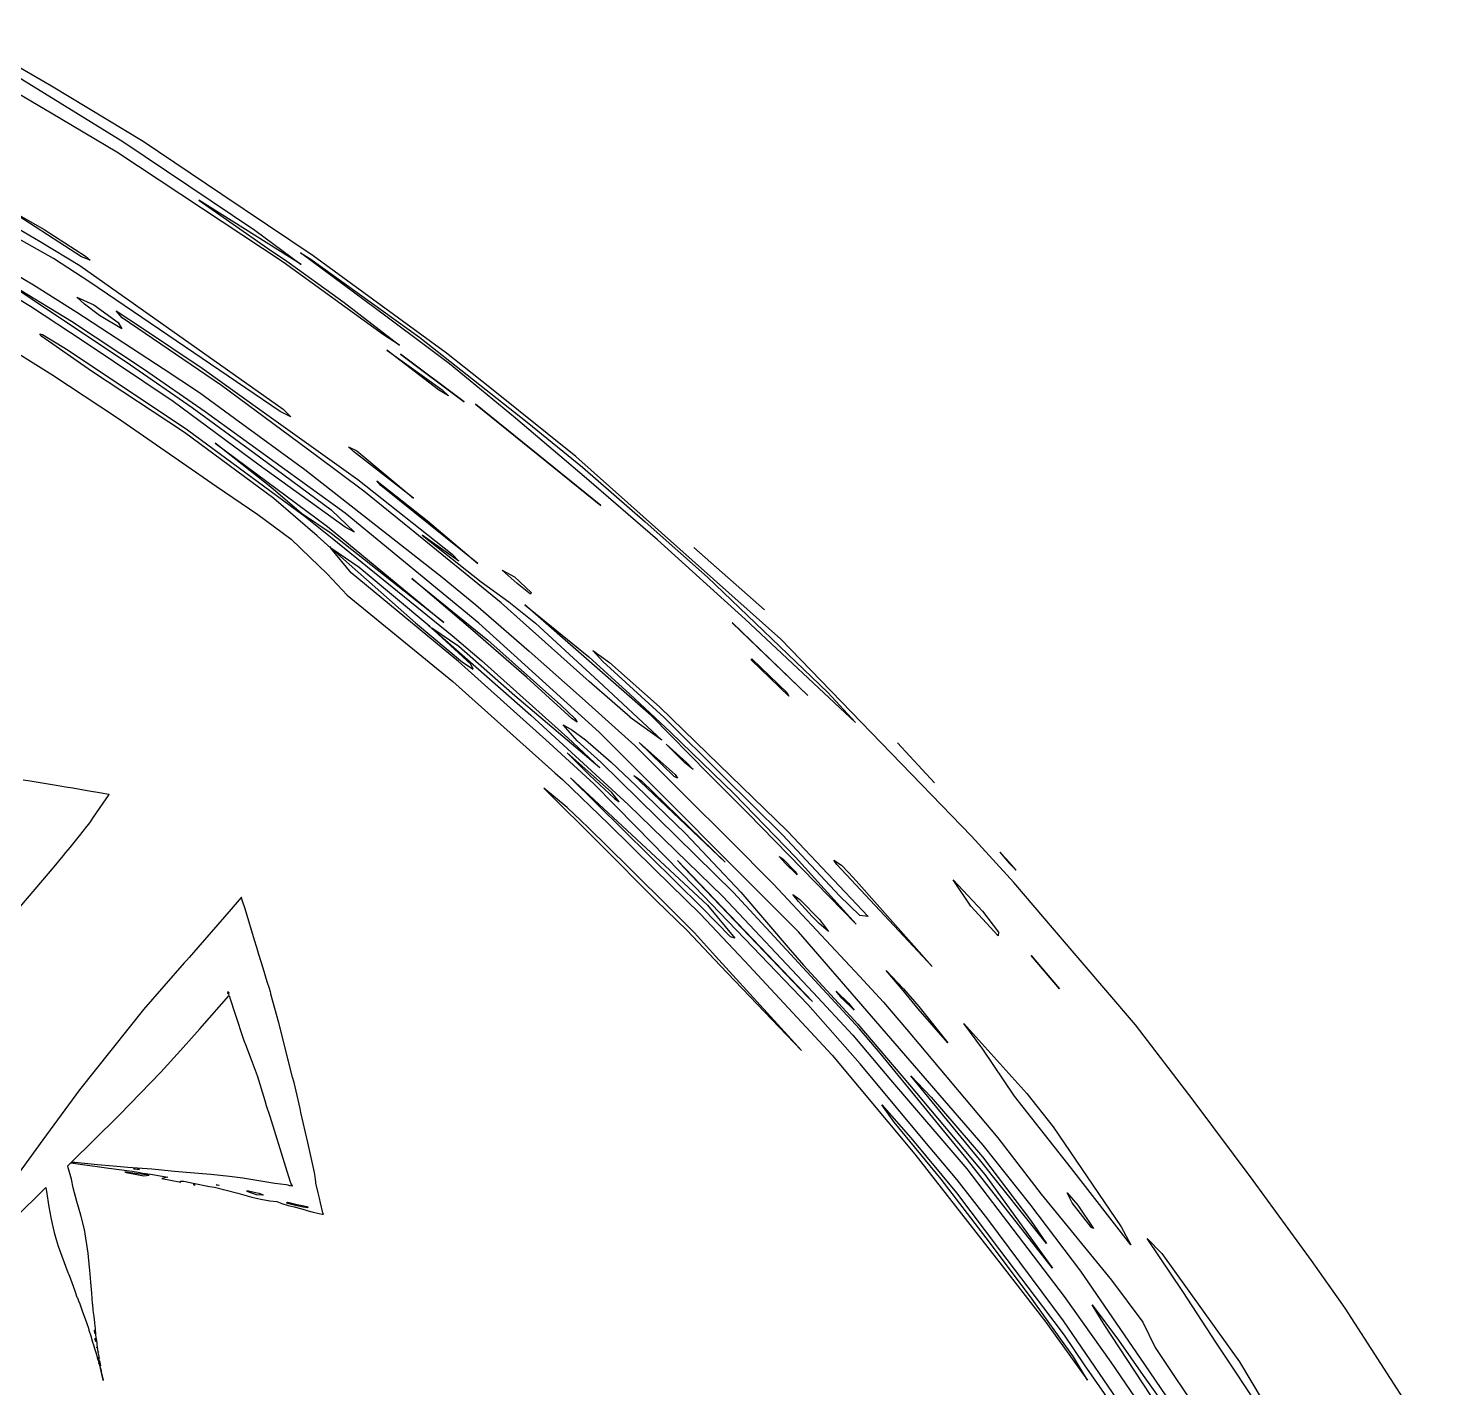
# Model space of a CAD drawing. Extents: x 0 to 153, y 0 to 357.
# Drawn here: x 115.11 to 142.19, y 321.98 to 347.95 of the extents above; entities that cross this region are included whole.
import ezdxf

# ---------------------------------------------------------------- set-up
doc = ezdxf.new("R2010")
doc.units = 0

msp = doc.modelspace()

# ---------------------------------------------------------------- linework, layer by layer
at = {"layer": 'Layer 1'}
for p, q in [((115.5585, 346.84377), (113.63907, 347.94987)), ((114.345969, 347.375406), (116.919129, 345.789636)), ((115.550322, 346.331151), (114.294672, 347.070767)), ((117.30806, 345.78688), (115.5585, 346.84377)), ((116.806102, 345.58753), (115.550322, 346.331151)), ((116.919129, 345.789636), (119.440329, 344.094206)), ((118.81199, 344.7787), (117.30806, 345.78688)), ((118.025802, 344.778549), (116.806102, 345.58753)), ((119.979552, 343.481619), (118.025802, 344.778549)), ((120.328507, 343.440233), (118.372177, 344.670303)), ((118.372177, 344.670303), (119.683717, 343.752071)), ((120.55653, 343.60249), (118.81199, 344.7787)), ((116.130801, 343.586336), (114.598791, 344.578033)), ((114.598791, 344.578033), (115.414929, 344.104538)), ((114.585605, 344.323014), (115.342807, 343.880518)), ((115.414929, 344.104538), (116.20366, 343.598232)), ((119.440329, 344.094206), (120.328507, 343.440233)), ((115.59229, 343.552742), (114.881091, 343.955247)), ((115.342807, 343.880518), (116.10142, 343.422556)), ((114.363487, 343.550758), (115.211643, 343.053215)), ((115.593, 343.553), (115.59229, 343.552742)), ((116.287834, 343.098543), (115.593, 343.553)), ((116.2932, 343.5184), (116.130801, 343.586336)), ((116.20366, 343.598232), (116.293, 343.519)), ((119.683717, 343.752071), (120.054035, 343.504469)), ((121.940576, 342.454697), (120.312916, 343.661397)), ((120.312916, 343.661397), (120.491, 343.556)), ((120.49017, 343.55623), (122.594853, 342.044001)), ((120.491, 343.556), (120.49017, 343.55623)), ((122.254, 342.362), (120.55653, 343.60249)), ((115.154681, 342.634761), (114.105051, 343.26903)), ((116.10142, 343.422556), (119.98457, 340.677566)), ((116.293, 343.519), (116.2932, 343.5184)), ((121.896402, 342.097039), (119.979552, 343.481619)), ((120.054035, 343.504469), (120.416552, 343.240518)), ((115.936833, 342.348387), (114.687703, 343.11521)), ((114.687703, 343.11521), (115.185689, 342.775858)), ((115.211643, 343.053215), (116.03999, 342.525076)), ((119.921414, 340.632084), (116.287834, 343.098543)), ((120.416552, 343.240518), (121.145111, 342.713567)), ((113.007785, 342.924556), (115.566495, 341.339936)), ((115.185689, 342.775858), (117.064069, 341.519808)), ((116.18545, 342.679745), (116.04218, 342.817187)), ((116.04218, 342.817187), (116.364195, 342.667542)), ((121.145111, 342.713567), (122.205531, 341.899975)), ((116.179351, 341.958639), (115.154681, 342.634761)), ((116.03999, 342.525076), (117.68963, 341.454246)), ((116.472331, 342.46695), (116.18545, 342.679745)), ((116.364195, 342.667542), (116.827321, 342.329581)), ((116.90119, 342.208562), (116.472331, 342.46695)), ((116.908662, 342.422474), (116.791373, 342.551433)), ((116.791373, 342.551433), (117.29499, 342.222258)), ((122.754002, 341.84573), (121.940576, 342.454697)), ((117.312753, 341.436364), (115.936833, 342.348387)), ((116.827321, 342.329581), (116.902, 342.208)), ((116.902, 342.208), (116.90119, 342.208562)), ((118.806512, 341.126774), (116.908662, 342.422474)), ((117.29499, 342.222258), (118.43667, 341.45832)), ((123.103668, 341.742189), (122.254, 342.362)), ((115.374169, 342.065107), (115.333263, 342.117171)), ((115.333263, 342.117171), (115.388015, 342.104282)), ((116.320959, 341.400652), (115.374169, 342.065107)), ((115.388015, 342.104282), (115.875621, 341.802073)), ((117.883871, 340.821059), (116.179351, 341.958639)), ((122.205531, 341.899975), (121.896402, 342.097039)), ((122.594853, 342.044001), (124.63991, 340.42528)), ((115.875621, 341.802073), (118.151741, 340.279763)), ((122.950273, 341.045875), (121.964884, 341.802721)), ((121.964884, 341.802721), (123.017, 341.047)), ((122.221, 341.728), (122.220831, 341.727559)), ((122.220831, 341.727559), (123.437271, 340.817368)), ((123.437271, 340.817368), (122.221, 341.728)), ((123.15973, 341.540806), (122.754002, 341.84573)), ((123.929709, 341.091504), (123.103668, 341.742189)), ((118.095759, 340.226812), (116.320959, 341.400652)), ((117.064069, 341.519808), (118.246859, 340.709266)), ((118.494863, 340.627078), (117.312753, 341.436364)), ((117.68963, 341.454246), (118.383594, 340.99581)), ((118.43667, 341.45832), (119.53406, 340.671894)), ((123.552501, 341.218652), (123.15973, 341.540806)), ((115.566495, 341.339936), (116.820385, 340.506817)), ((120.617062, 339.785654), (118.806512, 341.126774)), ((124.418022, 340.502133), (123.552501, 341.218652)), ((125.572359, 339.772834), (123.929709, 341.091504)), ((119.524691, 339.606689), (117.883871, 340.821059)), ((118.383594, 340.99581), (119.055375, 340.50559)), ((123.141775, 340.928346), (122.950273, 341.045875)), ((123.016821, 341.04706), (123.141775, 340.928346)), ((123.017, 341.047), (123.016821, 341.04706)), ((118.246859, 340.709266), (119.410729, 339.853512)), ((121.167473, 338.687298), (118.494863, 340.627078)), ((119.53406, 340.671894), (121.40722, 339.332634)), ((120.128517, 340.525615), (119.921414, 340.632084)), ((119.98457, 340.677566), (120.128517, 340.525615)), ((123.654, 340.769), (126.04645, 338.83387)), ((126.04645, 338.83387), (123.654, 340.769)), ((123.654, 340.769), (123.654, 340.769)), ((116.820385, 340.506817), (118.058805, 339.651504)), ((118.151741, 340.279763), (120.358111, 338.655563)), ((119.055375, 340.50559), (120.398325, 339.524138)), ((125.774402, 339.353093), (124.418022, 340.502133)), ((124.63991, 340.42528), (125.69659, 339.567695)), ((119.805499, 338.965842), (118.095759, 340.226812)), ((119.746425, 339.186049), (118.685465, 340.027556)), ((118.685465, 340.027556), (120.827, 338.432)), ((119.410729, 339.853512), (120.900069, 338.751952)), ((121.519608, 339.111395), (120.617062, 339.785654)), ((121.323151, 339.868338), (121.232182, 339.953809)), ((121.232182, 339.953809), (121.388883, 339.880073)), ((122.468771, 338.975069), (121.323151, 339.868338)), ((121.388883, 339.880073), (122.469, 338.975)), ((129.484684, 336.283107), (125.572359, 339.772834)), ((118.058805, 339.651504), (118.701012, 339.204224)), ((121.166261, 338.423999), (119.524691, 339.606689)), ((120.398325, 339.524138), (123.015655, 337.467038)), ((125.69659, 339.567695), (126.89899, 338.525695)), ((118.701012, 339.204224), (119.497138, 338.662112)), ((121.40722, 339.332634), (123.21132, 337.906824)), ((121.84916, 339.216003), (121.772302, 339.308803)), ((121.772302, 339.308803), (122.737, 338.543)), ((123.70312, 337.727563), (121.84916, 339.216003)), ((127.133432, 338.177523), (125.774402, 339.353093)), ((120.330085, 338.684874), (119.746425, 339.186049)), ((120.632017, 338.254925), (119.805499, 338.965842)), ((122.393475, 338.399592), (121.519608, 339.111395)), ((122.469, 338.975), (122.468771, 338.975069)), ((119.497138, 338.662112), (120.132829, 338.18939)), ((120.90181, 338.29823), (120.330085, 338.684874)), ((120.358111, 338.655563), (120.344747, 338.669437)), ((120.344747, 338.669437), (120.916608, 338.209745)), ((120.900069, 338.751952), (121.345009, 338.324685)), ((123.718793, 336.586438), (121.167473, 338.687298)), ((120.827, 338.432), (120.82706, 338.43187)), ((120.82706, 338.43187), (123.04964, 336.59809)), ((121.345009, 338.324685), (121.166261, 338.423999)), ((124.143105, 336.977642), (122.393475, 338.399592)), ((122.737, 338.543), (122.737469, 338.54275)), ((122.737469, 338.54275), (123.70312, 337.727563)), ((126.89899, 338.525695), (128.08416, 337.462975)), ((120.132829, 338.18939), (120.499687, 337.842508)), ((120.893659, 338.018347), (120.632017, 338.254925)), ((123.04964, 336.59809), (120.90181, 338.29823)), ((120.916608, 338.209745), (123.208858, 336.352085)), ((123.339395, 337.773051), (122.635251, 338.269646)), ((122.635251, 338.269646), (123.765601, 337.378719)), ((128.805732, 336.661423), (127.133432, 338.177523)), ((120.499687, 337.842508), (120.824352, 337.528395)), ((120.913872, 338.00445), (120.868084, 338.049798)), ((120.868084, 338.049798), (120.898, 338.015)), ((121.278562, 337.550855), (120.893659, 338.018347)), ((120.898, 338.015), (120.913872, 338.00445)), ((120.914, 338.004), (122.50625, 336.59562)), ((121.432809, 337.648502), (120.914, 338.004)), ((120.914, 338.004), (120.914, 338.004)), ((123.21132, 337.906824), (123.339395, 337.773051)), ((127.828, 338.03), (129.17258, 336.83883)), ((129.17258, 336.83883), (127.828, 338.03)), ((127.828, 338.03), (127.828, 338.03)), ((122.781529, 336.521982), (121.432809, 337.648502)), ((124.450871, 337.34778), (124.161551, 337.600129)), ((124.161551, 337.600129), (124.400266, 337.474822)), ((120.824352, 337.528395), (121.205592, 337.122698)), ((123.328982, 335.853185), (121.278562, 337.550855)), ((123.559092, 336.48352), (122.440682, 337.442248)), ((122.440682, 337.442248), (123.889, 336.264)), ((123.015655, 337.467038), (123.661523, 336.940527)), ((123.765601, 337.378719), (124.292758, 336.993486)), ((124.400266, 337.474822), (124.718011, 337.171459)), ((124.451, 337.348), (124.450871, 337.34778)), ((124.706001, 337.144057), (124.451, 337.348)), ((128.08416, 337.462975), (130.38265, 335.260535)), ((121.205592, 337.122698), (123.224122, 335.471528)), ((124.718011, 337.171459), (124.706001, 337.144057)), ((123.661523, 336.940527), (124.681853, 336.054178)), ((125.824565, 335.474492), (124.143105, 336.977642)), ((124.292758, 336.993486), (124.798342, 336.590165)), ((125.823891, 335.864153), (124.597351, 336.940303)), ((124.597351, 336.940303), (125.818671, 335.941584)), ((122.50625, 336.59562), (123.405759, 335.841723)), ((122.749, 336.551), (122.781492, 336.521897)), ((122.806116, 336.500448), (122.749, 336.551)), ((122.781492, 336.521897), (122.806116, 336.500448)), ((123.564224, 335.802172), (122.781529, 336.521982)), ((123.335649, 336.139999), (122.819414, 336.493832)), ((122.819414, 336.493832), (124.715104, 334.829032)), ((124.626432, 335.555724), (123.559092, 336.48352)), ((126.015863, 334.503158), (123.718793, 336.586438)), ((124.798342, 336.590165), (126.007862, 335.475515)), ((128.561, 336.596), (128.56044, 336.59563)), ((128.56044, 336.59563), (130.00243, 335.20628)), ((130.00243, 335.20628), (128.561, 336.596)), ((130.916112, 334.690543), (128.805732, 336.661423)), ((123.208858, 336.352085), (123.769862, 335.873095)), ((123.88844, 336.2641), (125.28485, 335.0227)), ((123.889, 336.264), (123.88844, 336.2641)), ((133.130059, 332.515384), (129.484684, 336.283107)), ((124.404069, 335.200366), (123.335649, 336.139999)), ((124.681853, 336.054178), (125.691393, 335.154841)), ((125.818671, 335.941584), (126.606113, 335.23168)), ((126.085799, 335.857175), (125.897893, 336.06723)), ((125.897893, 336.06723), (126.214958, 335.836147)), ((125.065052, 334.302145), (123.328982, 335.853185)), ((123.405759, 335.841723), (123.608318, 335.705336)), ((123.608318, 335.705336), (123.564224, 335.802172)), ((123.769862, 335.873095), (124.319879, 335.380874)), ((127.008511, 334.824263), (125.823891, 335.864153)), ((127.261739, 334.786105), (126.085799, 335.857175)), ((126.214958, 335.836147), (127.170703, 334.988871)), ((128.919156, 335.889793), (128.935096, 335.9077)), ((129.63815, 335.19437), (128.919156, 335.889793)), ((128.935096, 335.9077), (129.610134, 335.255081)), ((123.224122, 335.471528), (125.167762, 333.730678)), ((125.5043, 334.758512), (124.626432, 335.555724)), ((126.6116, 334.788532), (125.824565, 335.474492)), ((126.007862, 335.475515), (127.216842, 334.350925)), ((124.319879, 335.380874), (125.421, 334.396)), ((126.031119, 333.826346), (124.404069, 335.200366)), ((125.691393, 335.154841), (126.695983, 334.247497)), ((126.606113, 335.23168), (127.379988, 334.507868)), ((129.610134, 335.255081), (129.639, 335.194)), ((129.639, 335.194), (129.63815, 335.19437)), ((130.38265, 335.260535), (130.916112, 334.690543)), ((125.28485, 335.0227), (125.55348, 334.765669)), ((127.170703, 334.988871), (128.085813, 334.098046)), ((124.715104, 334.829032), (126.570764, 333.125192)), ((125.599347, 334.338213), (125.327189, 334.643817)), ((125.327189, 334.643817), (125.495625, 334.548031)), ((125.600083, 334.698037), (125.5043, 334.758512)), ((125.55348, 334.765669), (125.600083, 334.698037)), ((126.612, 334.788), (126.6116, 334.788532)), ((127.216842, 334.350925), (126.612, 334.788)), ((128.112341, 333.701233), (127.008511, 334.824263)), ((128.388699, 333.663175), (127.261739, 334.786105)), ((125.421, 334.396), (126.031119, 333.826346)), ((125.495625, 334.548031), (125.75414, 334.356191)), ((126.048286, 333.932316), (125.599347, 334.338213)), ((125.75414, 334.356191), (126.249, 333.929)), ((129.823975, 330.689643), (126.015863, 334.503158)), ((127.379988, 334.507868), (128.594728, 333.324398)), ((125.917007, 333.519995), (125.065052, 334.302145)), ((126.250431, 333.360471), (125.403426, 334.11108)), ((125.403426, 334.11108), (125.835, 333.683)), ((126.695983, 334.247497), (127.657629, 333.289785)), ((127.451493, 333.659642), (126.780934, 334.305781)), ((126.780934, 334.305781), (127.469948, 333.695493)), ((127.651871, 333.918775), (127.295458, 334.277629)), ((127.295458, 334.277629), (127.682328, 333.927798)), ((128.085813, 334.098046), (129.613953, 332.616166)), ((131.715, 334.3), (132.423617, 333.53725)), ((132.423617, 333.53725), (131.715, 334.3)), ((131.715, 334.3), (131.715, 334.3)), ((128.580336, 331.443886), (126.048286, 333.932316)), ((126.249, 333.929), (126.723717, 333.478574)), ((127.652, 333.919), (127.651871, 333.918775)), ((127.815627, 333.793311), (127.652, 333.919)), ((127.682328, 333.927798), (127.815627, 333.793311)), ((115.148489, 333.567247), (115.013494, 333.589057)), ((115.687378, 333.479501), (115.148489, 333.567247)), ((125.167762, 333.730678), (125.318494, 333.59894)), ((125.318494, 333.59894), (126.201042, 332.747222)), ((127.984903, 331.146462), (125.470493, 333.631612)), ((125.470493, 333.631612), (128.088, 331.2)), ((125.835, 333.683), (126.307208, 333.236878)), ((125.835, 333.683), (125.835, 333.683)), ((126.72636, 332.695921), (125.917007, 333.519995)), ((128.42172, 332.01985), (126.6805, 333.67831)), ((126.6805, 333.67831), (126.825, 333.576)), ((126.825, 333.576), (126.82432, 333.57595)), ((126.82432, 333.57595), (128.42172, 332.01985)), ((127.452, 333.659), (127.451493, 333.659642)), ((127.51472, 333.626097), (127.452, 333.659)), ((127.469948, 333.695493), (127.51472, 333.626097)), ((128.855079, 332.958665), (128.112341, 333.701233)), ((129.518379, 332.542355), (128.388699, 333.663175)), ((115.827462, 333.456537), (115.687378, 333.479501)), ((115.964151, 333.433135), (115.827462, 333.456537)), ((116.237192, 333.386023), (115.964151, 333.433135)), ((116.510383, 333.338503), (116.237192, 333.386023)), ((116.646868, 333.314556), (116.510383, 333.338503)), ((116.600933, 333.231118), (116.631131, 333.275178)), ((116.631131, 333.275178), (116.64619, 333.297191)), ((116.64619, 333.297191), (116.653788, 333.308215)), ((116.655416, 333.313064), (116.646868, 333.314556)), ((116.653788, 333.308215), (116.655619, 333.310995)), ((116.655619, 333.310995), (116.655416, 333.313064)), ((125.405911, 333.068294), (124.959887, 333.438408)), ((124.959887, 333.438408), (126.037, 332.363)), ((126.397906, 333.172229), (126.250431, 333.360471)), ((126.307208, 333.236878), (126.397906, 333.172229)), ((126.723717, 333.478574), (127.666844, 332.568179)), ((127.657629, 333.289785), (128.504363, 332.449159)), ((128.594728, 333.324398), (129.767148, 332.114138)), ((116.359574, 332.880034), (116.600933, 333.231118)), ((125.809604, 332.684783), (125.405911, 333.068294)), ((126.570764, 333.125192), (128.376704, 331.368742)), ((116.089778, 332.524333), (116.233387, 332.703998)), ((116.233387, 332.703998), (116.269068, 332.749006)), ((116.269068, 332.749006), (116.299266, 332.792627)), ((116.299266, 332.792627), (116.359574, 332.880034)), ((126.201042, 332.747222), (127.074237, 331.885598)), ((127.84342, 331.550381), (126.72636, 332.695921)), ((128.856, 332.959), (128.855079, 332.958665)), ((130.926268, 330.838238), (128.856, 332.959)), ((115.913877, 332.304781), (116.089778, 332.524333)), ((126.579071, 331.926644), (125.809604, 332.684783)), ((127.666844, 332.568179), (128.725094, 331.451559)), ((128.504363, 332.449159), (129.348514, 331.598968)), ((130.608439, 331.381235), (129.518379, 332.542355)), ((129.613953, 332.616166), (131.154103, 330.985556)), ((133.938871, 331.632461), (133.130059, 332.515384)), ((115.787419, 332.150081), (115.832597, 332.203808)), ((115.832597, 332.203808), (115.913877, 332.304781)), ((126.037, 332.363), (127.10277, 331.29502)), ((126.037, 332.363), (126.037, 332.363)), ((133.806847, 332.071458), (133.671039, 332.210351)), ((133.671039, 332.210351), (133.848362, 332.003482)), ((115.242897, 331.507369), (115.606094, 331.935652)), ((115.606094, 331.935652), (115.787419, 332.150081)), ((127.417934, 331.089009), (126.579071, 331.926644)), ((127.074237, 331.885598), (127.951358, 331.027539)), ((127.514, 332.052), (127.632251, 331.919279)), ((130.095109, 329.36037), (127.514, 332.052)), ((127.514, 332.052), (127.514, 332.052)), ((127.632251, 331.919279), (130.002851, 329.440239)), ((129.574418, 331.994636), (129.457552, 332.129955)), ((129.457552, 332.129955), (129.524, 332.085)), ((129.523271, 332.085365), (129.759815, 331.843904)), ((129.524, 332.085), (129.523271, 332.085365)), ((129.79726, 331.778815), (129.574418, 331.994636)), ((129.767148, 332.114138), (130.926268, 330.838238)), ((130.556409, 331.976193), (130.50085, 332.060716)), ((130.50085, 332.060716), (130.642898, 331.963631)), ((130.557, 331.976), (130.556409, 331.976193)), ((132.376249, 330.029178), (130.557, 331.976)), ((130.642898, 331.963631), (130.783524, 331.820327)), ((133.982, 331.866), (133.806847, 332.071458)), ((133.848362, 332.003482), (133.982, 331.866)), ((129.759815, 331.843904), (129.79726, 331.778815)), ((130.783524, 331.820327), (130.926929, 331.665898)), ((130.926929, 331.665898), (132.376249, 330.029178)), ((132.778189, 331.687275), (133.338789, 331.085874)), ((132.779, 331.687), (132.778189, 331.687275)), ((133.114036, 331.180405), (132.779, 331.687)), ((134.711934, 330.719724), (133.938871, 331.632461)), ((133.982, 331.866), (133.982, 331.866)), ((114.696885, 330.86574), (115.242897, 331.507369)), ((119.181948, 331.344444), (119.143145, 331.300079)), ((119.186153, 331.344478), (119.181948, 331.344444)), ((119.189275, 331.335218), (119.186153, 331.344478)), ((128.95485, 330.398631), (127.84342, 331.550381)), ((128.376704, 331.368742), (130.102184, 329.531092)), ((130.992456, 328.835176), (128.580336, 331.443886)), ((128.725094, 331.451559), (129.665034, 330.346199)), ((129.348514, 331.598968), (130.987034, 329.841878)), ((129.825141, 331.268215), (129.713279, 331.404023)), ((129.713279, 331.404023), (129.850439, 331.308409)), ((130.609, 331.381), (130.608439, 331.381235)), ((130.993263, 331.000819), (130.609, 331.381)), ((118.987121, 331.121229), (118.35, 330.391)), ((119.143145, 331.300079), (118.987121, 331.121229)), ((119.195582, 331.316699), (119.189275, 331.335218)), ((119.208065, 331.279694), (119.195582, 331.316699)), ((119.257736, 331.132219), (119.208065, 331.279694)), ((119.437229, 330.534515), (119.257736, 331.132219)), ((127.10277, 331.29502), (127.695659, 330.715429)), ((127.83906, 330.668662), (127.417934, 331.089009)), ((128.528477, 330.596107), (127.984903, 331.146462)), ((128.088, 331.2), (128.0872, 331.199238)), ((128.0872, 331.199238), (128.607166, 330.566835)), ((130.087667, 330.98154), (129.825141, 331.268215)), ((129.850439, 331.308409), (130.224897, 330.925812)), ((133.6353, 330.61543), (133.114036, 331.180405)), ((133.338789, 331.085874), (133.64311, 330.682987)), ((127.951358, 331.027539), (128.794564, 330.135797)), ((130.218319, 330.849565), (130.087667, 330.98154)), ((130.219, 330.849), (130.218319, 330.849565)), ((130.396522, 330.699442), (130.219, 330.849)), ((130.224897, 330.925812), (130.396522, 330.699442)), ((131.154103, 330.985556), (130.993263, 331.000819)), ((119.478405, 330.393652), (119.437229, 330.534515)), ((127.695659, 330.715429), (128.331353, 330.048939)), ((128.241463, 330.226369), (127.83906, 330.668662)), ((128.607166, 330.566835), (128.528477, 330.596107)), ((133.354523, 326.617808), (129.823975, 330.689643)), ((133.64311, 330.682987), (133.6353, 330.61543)), ((136.258734, 328.915244), (134.711934, 330.719724)), ((118.35, 330.391), (118.18882, 330.203399)), ((119.519514, 330.259574), (119.478405, 330.393652)), ((119.600308, 329.995454), (119.519514, 330.259574)), ((130.00189, 329.302161), (128.95485, 330.398631)), ((129.665034, 330.346199), (129.917789, 330.054506)), ((118.093917, 330.097134), (117.315021, 329.206952)), ((118.135567, 330.142075), (118.093917, 330.097134)), ((118.18882, 330.203399), (118.135567, 330.142075)), ((119.679065, 329.734895), (119.600308, 329.995454)), ((129.880253, 328.420939), (128.241463, 330.226369)), ((128.331353, 330.048939), (129.880253, 328.420939)), ((128.794564, 330.135797), (130.467944, 328.336347)), ((129.917789, 330.054506), (130.958339, 328.926186)), ((134.808659, 329.599545), (134.267, 330.238)), ((134.267, 330.238), (134.808659, 329.599545)), ((119.71773, 329.606041), (119.679065, 329.734895)), ((130.987034, 329.841878), (131.447575, 329.345283)), ((131.821555, 329.570103), (131.498179, 329.951783)), ((131.498179, 329.951783), (131.830984, 329.60253)), ((118.762276, 329.259373), (118.945774, 329.469563)), ((118.92364, 329.517971), (118.931, 329.549)), ((118.927027, 329.512544), (118.92364, 329.517971)), ((118.93415, 329.503592), (118.927027, 329.512544)), ((118.931, 329.549), (118.93124, 329.549233)), ((118.93124, 329.549233), (118.94006, 329.54038)), ((118.941273, 329.496537), (118.93415, 329.503592)), ((118.939518, 329.520506), (118.937542, 329.512059)), ((118.937542, 329.512059), (118.941273, 329.496537)), ((118.94162, 329.531631), (118.939518, 329.520506)), ((118.94006, 329.54038), (118.942298, 329.536683)), ((118.942298, 329.536683), (118.94162, 329.531631)), ((118.945774, 329.469563), (118.948896, 329.473125)), ((118.948896, 329.473125), (118.969721, 329.409224)), ((119.736859, 329.541977), (119.71773, 329.606041)), ((119.744388, 329.516266), (119.736859, 329.541977)), ((119.749138, 329.499051), (119.744388, 329.516266)), ((119.896952, 328.949816), (119.749138, 329.499051)), ((130.102184, 329.531092), (130.862019, 328.716007)), ((130.651036, 329.424513), (130.544805, 329.556421)), ((130.544805, 329.556421), (130.782, 329.329)), ((132.107079, 329.222273), (131.821555, 329.570103)), ((131.830984, 329.60253), (132.120374, 329.26545)), ((117.315021, 329.206952), (116.091051, 327.671002)), ((118.393045, 328.840891), (118.762276, 329.259373)), ((118.969721, 329.409224), (119.059332, 329.134622)), ((131.00369, 328.172521), (130.00189, 329.302161)), ((130.002851, 329.440239), (130.095109, 329.36037)), ((130.890022, 329.193904), (130.651036, 329.424513)), ((130.78135, 329.32934), (130.890022, 329.193904)), ((130.782, 329.329), (130.78135, 329.32934)), ((131.447575, 329.345283), (131.886272, 328.829522)), ((132.108, 329.222), (132.107079, 329.222273)), ((132.679885, 328.572776), (132.108, 329.222)), ((132.120374, 329.26545), (132.679885, 328.572776)), ((119.059332, 329.134622), (119.232585, 328.614114)), ((120.158259, 327.914366), (119.896952, 328.949816)), ((130.958339, 328.926186), (131.946982, 327.766726)), ((133.345165, 328.450137), (132.980613, 328.94144)), ((132.980613, 328.94144), (134.184433, 327.6014)), ((137.359784, 327.477764), (136.258734, 328.915244)), ((118.021167, 328.42482), (118.393045, 328.840891)), ((130.862019, 328.716007), (131.584677, 327.863713)), ((131.384482, 328.369956), (130.992456, 328.835176)), ((131.886272, 328.829522), (132.758101, 327.792752)), ((117.646167, 328.011492), (118.021167, 328.42482)), ((119.232585, 328.614114), (119.262839, 328.53746)), ((119.262839, 328.53746), (119.369276, 328.254922)), ((133.051962, 326.336296), (131.384482, 328.369956)), ((133.952368, 327.549375), (133.345165, 328.450137)), ((119.369276, 328.254922), (119.48263, 327.947523)), ((130.467944, 328.336347), (132.044394, 326.446427)), ((132.23559, 326.687991), (131.00369, 328.172521)), ((117.258676, 327.610378), (117.646167, 328.011492)), ((119.48263, 327.947523), (119.631598, 327.471414)), ((120.189191, 327.811053), (120.158259, 327.914366)), ((131.584677, 327.863713), (133.036647, 326.162003)), ((133.280302, 326.339282), (131.970252, 327.940492)), ((131.970252, 327.940492), (132.358, 327.535)), ((116.091051, 327.671002), (115.389489, 326.719126)), ((116.855254, 327.193014), (117.258676, 327.610378)), ((120.306821, 327.318697), (120.189191, 327.811053)), ((131.946982, 327.766726), (133.380972, 326.054436)), ((132.758101, 327.792752), (133.629933, 326.755232)), ((134.184433, 327.6014), (134.68805, 326.965469)), ((119.631598, 327.471414), (119.658866, 327.372577)), ((119.658866, 327.372577), (119.729349, 327.167373)), ((120.31842, 327.242279), (120.306821, 327.318697)), ((131.653307, 327.052127), (131.414728, 327.383506)), ((131.414728, 327.383506), (131.970036, 326.756903)), ((132.358, 327.535), (133.339929, 326.39142)), ((132.358, 327.535), (132.358, 327.535)), ((135.037068, 326.169175), (133.952368, 327.549375)), ((138.509474, 325.939174), (137.359784, 327.477764)), ((116.349128, 326.690077), (116.855254, 327.193014)), ((119.729349, 327.167373), (120.029388, 326.201587)), ((120.45477, 326.663975), (120.31842, 327.242279)), ((132.552207, 325.965857), (131.653307, 327.052127)), ((131.970036, 326.756903), (132.840973, 325.707443)), ((133.629933, 326.755232), (134.458754, 325.681962)), ((134.68805, 326.965469), (135.98833, 325.057579)), ((115.389489, 326.719126), (114.723947, 325.796689)), ((115.967282, 326.315077), (116.349128, 326.690077)), ((120.580268, 326.092693), (120.45477, 326.663975)), ((132.855276, 325.956514), (132.23559, 326.687991)), ((134.245416, 325.494648), (133.354523, 326.617808)), ((115.865856, 326.215751), (115.92779, 326.276262)), ((115.870809, 326.207341), (115.865856, 326.215751)), ((115.936067, 325.969236), (115.870809, 326.207341)), ((115.92779, 326.276262), (116.14853, 326.245599)), ((115.933839, 326.28245), (115.967282, 326.315077)), ((115.964635, 326.284518), (115.933839, 326.28245)), ((116.005473, 326.281634), (115.964635, 326.284518)), ((116.433384, 326.242357), (116.005473, 326.281634)), ((116.14853, 326.245599), (116.427608, 326.208391)), ((116.427608, 326.208391), (116.653163, 326.177696)), ((116.73607, 326.215902), (116.433384, 326.242357)), ((117.015825, 326.191109), (116.73607, 326.215902)), ((120.029388, 326.201587), (120.118186, 325.914849)), ((132.044394, 326.446427), (133.717304, 324.313397)), ((134.672912, 324.268346), (133.051962, 326.336296)), ((134.559692, 324.734722), (133.280302, 326.339282)), ((133.339929, 326.39142), (134.255855, 325.17993)), ((115.968289, 325.803007), (115.936067, 325.969236)), ((116.653163, 326.177696), (117.099867, 326.119765)), ((116.985, 326.103), (116.956103, 326.103169)), ((116.956103, 326.103169), (116.98568, 326.092727)), ((117.112601, 326.083738), (116.985, 326.103)), ((116.985, 326.103), (116.985, 326.103)), ((116.98568, 326.092727), (117.317669, 326.032656)), ((117.470736, 326.154679), (117.015825, 326.191109)), ((117.099867, 326.119765), (117.213492, 326.098033)), ((117.421527, 326.042122), (117.112601, 326.083738)), ((117.15604, 326.155393), (117.126057, 326.162753)), ((117.126057, 326.162753), (117.144847, 326.162513)), ((117.144847, 326.162513), (117.239886, 326.149286)), ((117.239886, 326.149286), (117.15604, 326.155393)), ((117.213492, 326.098033), (117.301745, 326.079819)), ((117.301745, 326.079819), (117.450578, 326.059332)), ((117.317669, 326.032656), (117.421527, 326.042122)), ((117.450578, 326.059332), (117.706048, 326.017648)), ((117.597657, 326.144573), (117.470736, 326.154679)), ((117.905561, 326.111468), (117.597657, 326.144573)), ((117.780194, 326.003537), (117.663244, 325.98044)), ((117.663244, 325.98044), (117.830461, 325.945978)), ((117.706048, 326.017648), (117.780194, 326.003537)), ((117.830461, 325.945978), (118.025355, 325.907141)), ((118.21123, 326.087522), (117.905561, 326.111468)), ((118.025355, 325.907141), (118.019182, 325.930848)), ((118.019182, 325.930848), (118.085728, 325.92603)), ((118.085728, 325.92603), (118.265021, 325.890146)), ((118.520088, 326.062932), (118.21123, 326.087522)), ((118.597625, 326.055639), (118.520088, 326.062932)), ((118.953764, 326.01921), (118.597625, 326.055639)), ((119.208354, 325.983054), (118.953764, 326.01921)), ((119.825122, 325.886354), (119.208354, 325.983054)), ((120.594097, 326.015528), (120.580268, 326.092693)), ((120.60122, 325.953527), (120.594097, 326.015528)), ((120.603052, 325.923239), (120.60122, 325.953527)), ((133.407904, 324.844627), (132.552207, 325.965857)), ((133.443957, 325.199733), (132.855276, 325.956514)), ((133.036647, 326.162003), (134.900647, 323.726173)), ((133.380972, 326.054436), (134.672912, 324.268346)), ((135.038, 326.169), (135.037068, 326.169175)), ((136.169996, 324.70958), (135.038, 326.169)), ((139.623004, 324.413264), (138.509474, 325.939174)), ((114.440793, 324.816795), (115.346068, 325.706923)), ((115.346068, 325.706923), (115.449449, 325.808303)), ((115.449449, 325.808303), (115.459626, 325.730663)), ((115.459626, 325.730663), (115.503447, 325.436119)), ((116.041948, 325.539694), (115.968289, 325.803007)), ((118.276351, 325.864867), (118.26224, 325.864529)), ((118.26224, 325.864529), (118.283, 325.859)), ((118.265021, 325.890146), (118.572386, 325.828585)), ((118.303961, 325.856627), (118.276351, 325.864867)), ((118.283, 325.859), (118.303961, 325.856627)), ((118.572386, 325.828585), (118.673529, 325.816102)), ((118.673529, 325.816102), (119.11684, 325.697763)), ((118.704467, 325.856675), (118.708265, 325.860609)), ((118.75392, 325.84772), (118.704467, 325.856675)), ((118.708265, 325.860609), (118.758396, 325.851078)), ((118.754, 325.848), (118.75392, 325.84772)), ((118.758396, 325.851078), (118.754, 325.848)), ((119.11684, 325.697763), (119.383368, 325.624837)), ((119.285745, 325.740575), (119.318643, 325.743592)), ((119.293082, 325.731925), (119.285745, 325.740575)), ((119.472982, 325.66497), (119.293082, 325.731925)), ((119.318643, 325.743592), (119.346727, 325.738229)), ((119.346727, 325.738229), (119.517878, 325.698718)), ((119.581113, 325.657847), (119.472982, 325.66497)), ((119.517878, 325.698718), (119.599282, 325.669277)), ((119.599282, 325.669277), (119.581, 325.658)), ((119.581, 325.658), (119.581113, 325.657847)), ((119.825, 325.886), (119.825122, 325.886354)), ((120.041187, 325.85523), (119.825, 325.886)), ((120.06832, 325.851905), (120.041187, 325.85523)), ((120.0787, 325.849599), (120.06832, 325.851905)), ((120.090435, 325.845597), (120.0787, 325.849599)), ((120.111534, 325.837356), (120.090435, 325.845597)), ((120.115942, 325.835796), (120.111534, 325.837356)), ((120.118722, 325.837356), (120.115942, 325.835796)), ((120.118186, 325.914849), (120.121855, 325.903182)), ((120.124762, 325.839357), (120.118722, 325.837356)), ((120.121855, 325.903182), (120.123145, 325.898026)), ((120.123145, 325.898026), (120.125586, 325.887682)), ((120.154959, 325.829725), (120.124762, 325.839357)), ((120.125586, 325.887682), (120.130403, 325.876218)), ((120.130403, 325.876218), (120.143496, 325.858613)), ((120.143496, 325.858613), (120.156249, 325.838364)), ((120.158284, 325.831591), (120.154959, 325.829725)), ((120.156249, 325.838364), (120.158284, 325.831591)), ((120.603932, 325.908112), (120.603052, 325.923239)), ((120.605696, 325.890033), (120.603932, 325.908112)), ((120.648312, 325.702355), (120.605696, 325.890033)), ((120.676534, 325.605045), (120.648312, 325.702355)), ((132.840973, 325.707443), (133.664232, 324.619253)), ((134.458754, 325.681962), (135.804494, 324.035782)), ((135.048803, 325.516282), (134.954983, 325.702289)), ((134.954983, 325.702289), (135.15829, 325.468423)), ((115.503447, 325.436119), (115.541572, 325.235391)), ((116.119416, 325.277642), (116.041948, 325.539694)), ((119.383368, 325.624837), (119.557708, 325.582137)), ((119.557708, 325.582137), (119.730216, 325.549371)), ((119.730216, 325.549371), (119.862632, 325.540009)), ((119.862632, 325.540009), (119.959501, 325.502756)), ((119.959501, 325.502756), (120.080453, 325.461952)), ((120.051837, 325.522922), (120.070219, 325.524616)), ((120.066897, 325.504471), (120.051837, 325.522922)), ((120.166343, 325.476692), (120.066897, 325.504471)), ((120.070219, 325.524616), (120.250121, 325.483538)), ((120.080453, 325.461952), (120.134112, 325.45076)), ((120.134112, 325.45076), (120.194226, 325.436886)), ((120.245168, 325.455866), (120.166343, 325.476692)), ((120.194226, 325.436886), (120.313685, 325.405277)), ((120.366523, 325.431274), (120.245168, 325.455866)), ((120.250121, 325.483538), (120.34394, 325.461867)), ((120.313685, 325.405277), (120.37406, 325.387539)), ((120.34394, 325.461867), (120.435097, 325.443522)), ((120.447924, 325.419505), (120.366523, 325.431274)), ((120.37406, 325.387539), (120.404518, 325.378212)), ((120.435097, 325.443522), (120.457619, 325.432973)), ((120.448, 325.42), (120.447924, 325.419505)), ((120.457619, 325.432973), (120.448, 325.42)), ((120.695053, 325.51367), (120.676534, 325.605045)), ((120.741115, 325.325992), (120.695053, 325.51367)), ((135.220211, 324.205758), (134.245416, 325.494648)), ((135.413219, 325.046515), (135.048803, 325.516282)), ((135.15829, 325.468423), (135.456091, 325.023215)), ((115.541572, 325.235391), (115.568163, 325.112201)), ((116.186302, 325.005413), (116.119416, 325.277642)), ((120.404518, 325.378212), (120.433417, 325.370648)), ((120.433417, 325.370648), (120.55206, 325.33791)), ((120.55206, 325.33791), (120.668875, 325.309318)), ((120.668875, 325.309318), (120.723892, 325.300262)), ((120.723892, 325.300262), (120.74899, 325.297685)), ((120.746, 325.311), (120.741115, 325.325992)), ((120.748516, 325.303417), (120.746, 325.311)), ((120.74967, 325.29972), (120.748516, 325.303417)), ((120.74899, 325.297685), (120.74967, 325.29972)), ((134.888667, 323.263043), (133.443957, 325.199733)), ((134.255855, 325.17993), (134.559692, 324.734722)), ((115.568163, 325.112201), (115.607847, 324.948377)), ((115.607847, 324.948377), (115.647871, 324.815552)), ((116.257803, 324.553251), (116.186302, 325.005413)), ((134.253752, 323.715457), (133.407904, 324.844627)), ((135.414, 325.046), (135.413219, 325.046515)), ((135.456091, 325.023215), (135.414, 325.046)), ((135.98833, 325.057579), (136.169996, 324.70958)), ((115.647871, 324.815552), (115.685655, 324.688123)), ((115.685655, 324.688123), (115.870033, 324.180945)), ((133.664232, 324.619253), (134.487756, 323.530783)), ((137.165292, 323.818361), (136.483943, 324.829901)), ((136.483943, 324.829901), (136.766007, 324.547024)), ((116.283852, 324.281669), (116.257803, 324.553251)), ((133.717304, 324.313397), (134.548366, 323.234327)), ((136.766007, 324.547024), (138.245717, 322.478054)), ((140.268872, 323.502463), (139.623004, 324.413264)), ((115.870033, 324.180945), (115.885092, 324.145738)), ((115.885092, 324.145738), (115.918742, 324.065217)), ((115.918742, 324.065217), (115.97233, 323.919167)), ((116.289686, 324.225399), (116.283852, 324.281669)), ((116.309969, 324.000894), (116.289686, 324.225399)), ((136.436511, 322.427698), (135.220211, 324.205758)), ((135.804494, 324.035782), (136.398264, 323.234977)), ((115.97233, 323.919167), (116.008488, 323.81341)), ((116.008488, 323.81341), (116.044034, 323.712939)), ((116.326589, 323.787382), (116.309969, 324.000894)), ((116.341852, 323.585195), (116.326589, 323.787382)), ((137.795897, 322.850136), (137.165292, 323.818361)), ((116.044034, 323.712939), (116.051022, 323.698151)), ((116.051022, 323.698151), (116.074969, 323.643575)), ((116.074969, 323.643575), (116.099931, 323.584026)), ((116.099931, 323.584026), (116.129034, 323.491228)), ((116.129034, 323.491228), (116.133849, 323.47186)), ((116.345583, 323.565014), (116.341852, 323.585195)), ((116.355486, 323.469264), (116.345583, 323.565014)), ((135.078574, 322.571167), (134.253752, 323.715457)), ((134.487756, 323.530783), (134.89647, 322.984294)), ((134.900647, 323.726173), (135.789028, 322.473133)), ((135.659805, 323.189277), (135.430452, 323.562716)), ((135.430452, 323.562716), (135.938, 322.892)), ((142.185082, 320.526338), (140.268872, 323.502463)), ((116.133849, 323.47186), (116.148705, 323.431804)), ((116.148705, 323.431804), (116.216201, 323.247016)), ((116.216201, 323.247016), (116.23669, 323.192265)), ((116.355418, 323.454589), (116.355486, 323.469264)), ((116.372916, 323.343981), (116.355418, 323.454589)), ((116.386076, 323.231307), (116.372916, 323.343981)), ((116.386956, 323.21601), (116.386076, 323.231307)), ((134.548366, 323.234327), (135.345237, 322.125617)), ((136.595697, 320.763963), (134.888667, 323.263043)), ((136.398264, 323.234977), (136.638201, 322.750932)), ((116.23669, 323.192265), (116.256022, 323.136131)), ((116.256022, 323.136131), (116.270134, 323.080606)), ((116.270134, 323.080606), (116.277325, 323.060187)), ((116.277325, 323.060187), (116.306495, 322.973695)), ((116.306495, 322.973695), (116.342244, 322.850166)), ((116.375785, 323.0799), (116.37721, 323.082683)), ((116.385011, 323.019832), (116.375785, 323.0799)), ((116.37721, 323.082683), (116.382434, 323.078918)), ((116.382434, 323.078918), (116.389151, 323.047171)), ((116.387319, 323.016101), (116.385011, 323.019832)), ((116.388178, 323.16632), (116.386956, 323.21601)), ((116.391186, 323.018985), (116.387319, 323.016101)), ((116.398014, 323.115545), (116.388178, 323.16632)), ((116.389151, 323.047171), (116.391186, 323.018985)), ((116.400526, 323.085731), (116.398014, 323.115545)), ((116.402357, 323.021184), (116.400526, 323.085731)), ((116.401, 322.978032), (116.40229, 322.997195)), ((116.410971, 322.951438), (116.401, 322.978032)), ((116.40229, 322.997195), (116.402357, 323.021184)), ((116.418162, 322.916945), (116.410971, 322.951438)), ((134.89647, 322.984294), (135.281441, 322.420643)), ((136.893815, 321.316627), (135.659805, 323.189277)), ((116.342244, 322.850166), (116.357574, 322.798948)), ((116.357574, 322.798948), (116.37908, 322.728675)), ((116.37908, 322.728675), (116.383762, 322.713376)), ((116.383762, 322.713376), (116.403162, 322.652359)), ((116.38949, 322.910155), (116.389828, 322.926301)), ((116.394985, 322.875933), (116.38949, 322.910155)), ((116.389828, 322.926301), (116.394781, 322.922536)), ((116.394781, 322.922536), (116.403, 322.901)), ((116.396204, 322.870289), (116.394985, 322.875933)), ((116.401766, 322.864997), (116.396204, 322.870289)), ((116.403056, 322.900746), (116.401766, 322.864997)), ((116.403, 322.901), (116.403056, 322.900746)), ((116.422638, 322.882077), (116.418162, 322.916945)), ((116.422662, 322.746994), (116.419609, 322.757719)), ((116.419609, 322.757719), (116.420898, 322.756765)), ((116.420898, 322.756765), (116.422662, 322.746994)), ((116.427455, 322.828824), (116.422638, 322.882077)), ((116.436139, 322.740096), (116.427455, 322.828824)), ((116.440954, 322.72022), (116.436139, 322.740096)), ((116.449232, 322.660016), (116.440954, 322.72022)), ((135.938, 322.892), (135.93778, 322.891218)), ((135.93778, 322.891218), (136.405306, 322.216928)), ((136.638201, 322.750932), (137.692381, 321.171052)), ((138.730272, 321.442166), (137.795897, 322.850136)), ((116.403162, 322.652359), (116.421952, 322.59178)), ((116.421952, 322.59178), (116.438166, 322.530761)), ((116.438166, 322.530761), (116.44556, 322.505494)), ((116.44556, 322.505494), (116.471474, 322.414728)), ((116.454114, 322.624843), (116.449232, 322.660016)), ((116.458048, 322.611615), (116.454114, 322.624843)), ((116.456, 322.663), (116.454984, 322.667174)), ((116.454984, 322.667174), (116.455, 322.662)), ((116.455, 322.662), (116.456, 322.663)), ((116.456, 322.663), (116.456, 322.663)), ((116.463475, 322.612496), (116.458048, 322.611615)), ((116.46056, 322.550427), (116.45839, 322.565046)), ((116.45839, 322.565046), (116.472837, 322.541268)), ((116.469786, 322.499909), (116.46056, 322.550427)), ((116.468699, 322.57417), (116.463475, 322.612496)), ((116.468314, 322.440377), (116.464245, 322.459236)), ((116.464245, 322.459236), (116.46913, 322.44248)), ((116.469604, 322.436576), (116.468314, 322.440377)), ((116.472837, 322.541268), (116.468699, 322.57417)), ((116.46913, 322.44248), (116.469604, 322.436576)), ((116.476026, 322.470366), (116.469786, 322.499909)), ((116.471474, 322.414728), (116.486397, 322.358764)), ((116.478332, 322.45293), (116.476026, 322.470366)), ((116.486028, 322.473389), (116.476122, 322.494383)), ((116.476122, 322.494383), (116.489, 322.433)), ((116.481588, 322.430443), (116.478332, 322.45293)), ((116.500717, 322.341373), (116.481588, 322.430443)), ((116.496135, 322.407631), (116.486028, 322.473389)), ((116.489, 322.433), (116.493818, 322.407631)), ((116.489, 322.433), (116.489, 322.433)), ((116.493818, 322.407631), (116.495852, 322.401831)), ((116.495852, 322.401831), (116.496135, 322.407631)), ((135.345237, 322.125617), (135.078574, 322.571167)), ((135.281441, 322.420643), (135.855878, 321.597119)), ((135.789028, 322.473133), (136.656578, 321.204023)), ((137.652411, 320.645268), (136.436511, 322.427698)), ((138.245717, 322.478054), (138.900678, 321.383004)), ((116.486397, 322.358764), (116.502134, 322.298049)), ((116.509808, 322.296297), (116.500717, 322.341373)), ((116.502134, 322.298049), (116.523504, 322.211972)), ((116.521136, 322.240366), (116.509808, 322.296297)), ((116.536941, 322.160082), (116.521136, 322.240366)), ((116.523504, 322.211972), (116.525674, 322.203728)), ((116.525674, 322.203728), (116.529343, 322.191593)), ((116.529343, 322.191593), (116.538163, 322.151669)), ((116.54101, 322.139393), (116.536941, 322.160082)), ((116.538163, 322.151669), (116.54101, 322.139393)), ((116.543271, 322.12488), (116.540962, 322.135903)), ((116.540962, 322.135903), (116.543, 322.126)), ((136.405306, 322.216928), (136.993378, 321.391801)), ((116.543, 322.126), (116.544832, 322.117384)), ((116.544832, 322.117384), (116.543271, 322.12488))]:
    msp.add_line(p, q, dxfattribs=at)

doc.saveas('drawing.dxf')
